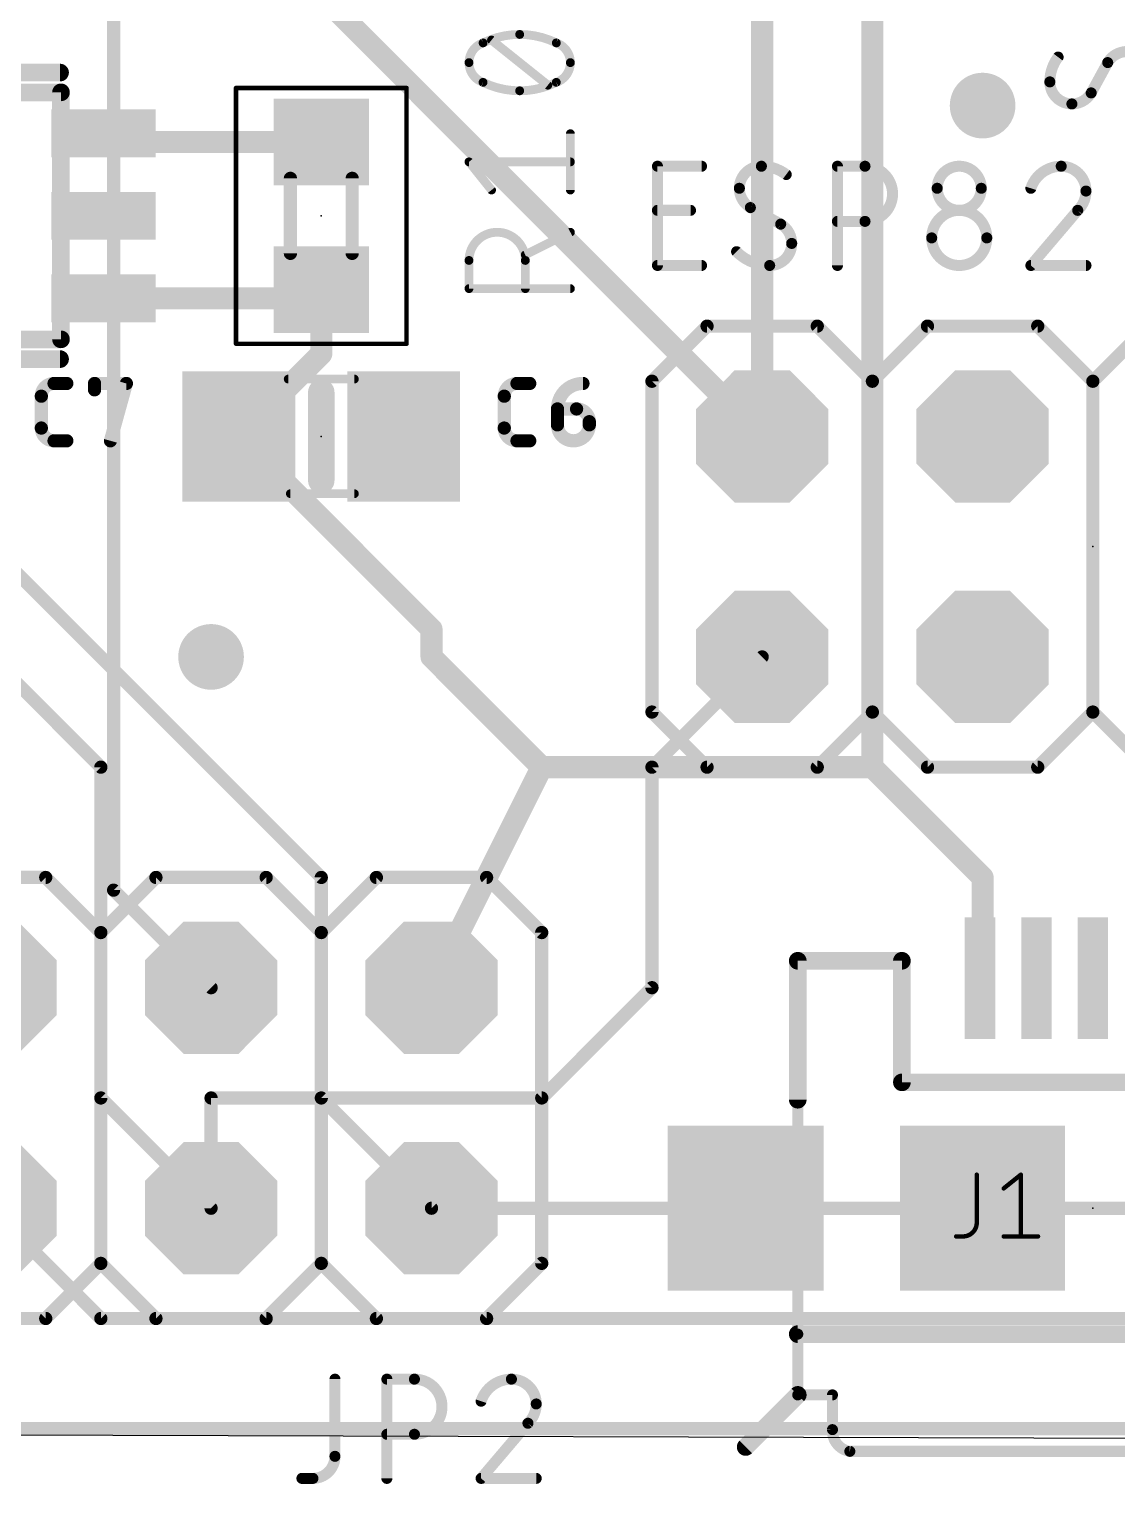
# Model space of a CAD drawing. Extents: x -4.2 to 49.6, y -0.6 to 56.
# Drawn here: x 25.84 to 38.38, y -0.64 to 16.12 of the extents above; entities that cross this region are included whole.
import ezdxf

# ---------------------------------------------------------------- set-up
doc = ezdxf.new("R2010")
doc.units = 0
for name, color, linetype in [('1', 22, 'CONTINUOUS'), ('16', 175, 'CONTINUOUS'), ('17', 82, 'CONTINUOUS'), ('18', 82, 'CONTINUOUS'), ('20', 30, 'CONTINUOUS'), ('21', 253, 'CONTINUOUS'), ('23', 7, 'CONTINUOUS'), ('25', 253, 'CONTINUOUS'), ('39', 22, 'CONTINUOUS'), ('51', 253, 'CONTINUOUS')]:
    doc.layers.add(name, color=color, linetype=linetype)

# ---------------------------------------------------------------- blocks, each defined once
blk = doc.blocks.new('RECT')
blk.add_solid([(-0.5, -0.5), (0.5, -0.5), (-0.5, 0.5), (0.5, 0.5)])
blk = doc.blocks.new('OCTAGONP')
at = {"const_width": 0.5}
blk.add_lwpolyline([(-0.25, -0.1036), (-0.25, 0.1036), (-0.1036, 0.25), (0.1036, 0.25), (0.25, 0.1036), (0.25, -0.1036), (0.1036, -0.25), (-0.1036, -0.25), (-0.25, -0.1036), (-0.25, 0.1036)], dxfattribs=at)
blk = doc.blocks.new('ROUNDV')
at = {"const_width": 0.5}
blk.add_lwpolyline([(0, -0.25, 1), (0, 0.25, 1), (0, -0.25)], format="xyb", dxfattribs=at)

msp = doc.modelspace()

# ---------------------------------------------------------------- linework, layer by layer
at = {"layer": '1'}
for points, const_width in [([(35.56, 19.05), (35.56, 7.62)], 0.254), ([(34.29, 11.43), (29.21, 16.51)], 0.254), ([(26.7001, 14.92), (26.8001, 14.82)], 0.254), ([(26.8001, 14.82), (29.21, 14.82)], 0.254), ([(29.21, 13.12), (29.11, 13.02)], 0.254), ([(29.21, 12.38), (29.21, 13.12)], 0.254), ([(29.11, 13.02), (26.7001, 13.02)], 0.254), ([(28.26, 11.43), (29.21, 12.38)], 0.254), ([(28.26, 11.43), (30.48, 9.21)], 0.254), ([(29.21, 6.35), (25.4, 10.16)], 0.1524), ([(26.67, 7.62), (24.4348, 9.8552)], 0.1524), ([(30.48, 9.21), (30.48, 8.89)], 0.254), ([(30.48, 8.89), (31.75, 7.62)], 0.254), ([(31.75, 7.62), (30.48, 5.08)], 0.254), ([(31.75, 7.62), (35.56, 7.62)], 0.254), ([(35.56, 7.62), (36.83, 6.35)], 0.254), ([(26.67, 3.81), (26.67, 7.62)], 0.1524), ([(29.21, 3.81), (29.21, 6.35)], 0.1524), ([(36.83, 5.22), (36.83, 6.35)], 0.254), ([(36.8, 5.19), (36.83, 5.22)], 0.254), ([(27.94, 2.54), (26.67, 3.81)], 0.1524), ([(30.48, 2.54), (29.21, 3.81)], 0.1524), ([(25.4, 2.54), (26.67, 1.27)], 0.1524), ([(26.67, 1.27), (43.18, 1.27)], 0.1524), ([(0, 0), (46.99, 0)], 0.1524)]:
    msp.add_lwpolyline(points, dxfattribs=dict(at, const_width=const_width))
for points, const_width in [([(26.745, 14.9649, 1), (26.6552, 14.8751)], 0.127), ([(26.8001, 14.8835, 1), (26.8001, 14.7565)], 0.127), ([(26.7552, 14.7751, 1), (26.845, 14.8649)], 0.127), ([(29.21, 14.7565, 1), (29.21, 14.8835)], 0.127), ([(29.2735, 13.12, 1), (29.1465, 13.12)], 0.127), ([(29.2549, 13.0751, 1), (29.1651, 13.1649)], 0.127), ([(26.7001, 13.0835, 1), (26.7001, 12.9565)], 0.127), ([(29.0651, 13.0649, 1), (29.1549, 12.9751)], 0.127), ([(29.11, 12.9565, 1), (29.11, 13.0835)], 0.127), ([(29.1465, 12.38, 1), (29.2735, 12.38)], 0.127), ([(29.2549, 12.3351, 1), (29.1651, 12.4249)], 0.127), ([(28.3049, 11.4749, 1), (28.2151, 11.3851)], 0.127), ([(28.2151, 11.4749, 1), (28.3049, 11.3851)], 0.127), ([(34.2451, 11.3851, 1), (34.3349, 11.4749)], 0.127), ([(30.5435, 9.21, 1), (30.4165, 9.21)], 0.127), ([(30.4351, 9.1651, 1), (30.5249, 9.2549)], 0.127), ([(30.5249, 8.9349, 1), (30.4351, 8.8451)], 0.127), ([(30.4165, 8.89, 1), (30.5435, 8.89)], 0.127), ([(31.75, 7.6835, 1), (31.75, 7.5565)], 0.127), ([(31.8068, 7.5916, 1), (31.6932, 7.6484)], 0.127), ([(31.7051, 7.5751, 1), (31.7949, 7.6649)], 0.127), ([(35.6049, 7.6649, 1), (35.5151, 7.5751)], 0.127), ([(35.56, 7.5565, 1), (35.56, 7.6835)], 0.127), ([(26.7081, 7.62, 1), (26.6319, 7.62)], 0.0762), ([(26.6431, 7.5931, 1), (26.6969, 7.6469)], 0.0762), ([(35.4965, 7.62, 1), (35.6235, 7.62)], 0.127), ([(29.2481, 6.35, 1), (29.1719, 6.35)], 0.0762), ([(29.1831, 6.3231, 1), (29.2369, 6.3769)], 0.0762), ([(36.8935, 6.35, 1), (36.7665, 6.35)], 0.127), ([(36.7851, 6.3051, 1), (36.8749, 6.3949)], 0.127), ([(36.7551, 5.2349, 1), (36.8449, 5.1451)], 0.127), ([(36.7665, 5.22, 1), (36.8935, 5.22)], 0.127), ([(36.8749, 5.1751, 1), (36.7851, 5.2649)], 0.127), ([(30.4232, 5.1084, 1), (30.5368, 5.0516)], 0.127), ([(26.6969, 3.8369, 1), (26.6431, 3.7831)], 0.0762), ([(29.2369, 3.8369, 1), (29.1831, 3.7831)], 0.0762), ([(26.6319, 3.81, 1), (26.7081, 3.81)], 0.0762), ([(29.1719, 3.81, 1), (29.2481, 3.81)], 0.0762), ([(27.9131, 2.5131, 1), (27.9669, 2.5669)], 0.0762), ([(30.4531, 2.5131, 1), (30.5069, 2.5669)], 0.0762), ([(26.67, 1.3081, 1), (26.67, 1.2319)], 0.0762), ([(26.6431, 1.2431, 1), (26.6969, 1.2969)], 0.0762)]:
    msp.add_lwpolyline(points, format="xyb", dxfattribs=dict(at, const_width=const_width))
at = {"layer": '16'}
for points, const_width in [([(26.8165, 6.2035), (26.8165, 21.4435)], 0.1524), ([(34.29, 18.63), (34.29, 11.43)], 0.254), ([(34.29, 8.89), (33.02, 7.62)], 0.1524), ([(33.02, 7.62), (33.02, 5.08)], 0.1524), ([(27.94, 5.08), (26.8165, 6.2035)], 0.1524), ([(33.02, 5.08), (31.75, 3.81)], 0.1524), ([(31.75, 3.81), (27.94, 3.81)], 0.1524), ([(27.94, 3.81), (27.94, 2.54)], 0.1524), ([(41.91, 2.54), (30.48, 2.54)], 0.1524), ([(49.53, 0), (0, 0)], 0.1524)]:
    msp.add_lwpolyline(points, dxfattribs=dict(at, const_width=const_width))
for points, const_width in [([(34.2265, 11.43, 1), (34.3535, 11.43)], 0.127), ([(34.3169, 8.8631, 1), (34.2631, 8.9169)], 0.0762), ([(33.0581, 7.62, 1), (32.9819, 7.62)], 0.0762), ([(32.9931, 7.6469, 1), (33.0469, 7.5931)], 0.0762), ([(26.7784, 6.2035, 1), (26.8546, 6.2035)], 0.0762), ([(26.8434, 6.2304, 1), (26.7896, 6.1766)], 0.0762), ([(27.9131, 5.0531, 1), (27.9669, 5.1069)], 0.0762), ([(32.9819, 5.08, 1), (33.0581, 5.08)], 0.0762), ([(33.0469, 5.0531, 1), (32.9931, 5.1069)], 0.0762), ([(27.94, 3.8481, 1), (27.94, 3.7719)], 0.0762), ([(27.9781, 3.81, 1), (27.9019, 3.81)], 0.0762), ([(31.7231, 3.8369, 1), (31.7769, 3.7831)], 0.0762), ([(31.75, 3.7719, 1), (31.75, 3.8481)], 0.0762), ([(27.9019, 2.54, 1), (27.9781, 2.54)], 0.0762), ([(30.48, 2.5781, 1), (30.48, 2.5019)], 0.0762)]:
    msp.add_lwpolyline(points, format="xyb", dxfattribs=dict(at, const_width=const_width))
at = {"layer": '20'}
msp.add_line((0, 0), (45.644, -0.127), dxfattribs=at)
at = {"layer": '21'}
for points, const_width in [([(24.6, 15.62), (26.2, 15.62)], 0.2032), ([(33.02, 12.065), (33.655, 12.7)], 0.1524), ([(33.655, 12.7), (34.925, 12.7)], 0.1524), ([(34.925, 12.7), (35.56, 12.065)], 0.1524), ([(35.56, 12.065), (36.195, 12.7)], 0.1524), ([(36.195, 12.7), (37.465, 12.7)], 0.1524), ([(37.465, 12.7), (38.1, 12.065)], 0.1524), ([(38.1, 12.065), (38.735, 12.7)], 0.1524), ([(24.6, 12.32), (26.2, 12.32)], 0.2032), ([(29.21, 11.938), (29.21, 10.922)], 0.3048), ([(33.02, 8.255), (33.02, 12.065)], 0.1524), ([(35.56, 12.065), (35.56, 8.255)], 0.1524), ([(38.1, 12.065), (38.1, 8.255)], 0.1524), ([(33.02, 8.255), (33.655, 7.62)], 0.1524), ([(34.925, 7.62), (35.56, 8.255)], 0.1524), ([(35.56, 8.255), (36.195, 7.62)], 0.1524), ([(37.465, 7.62), (38.1, 8.255)], 0.1524), ([(38.1, 8.255), (38.735, 7.62)], 0.1524), ([(33.655, 7.62), (34.925, 7.62)], 0.1524), ([(36.195, 7.62), (37.465, 7.62)], 0.1524), ([(26.035, 6.35), (24.765, 6.35)], 0.1524), ([(26.67, 5.715), (26.035, 6.35)], 0.1524), ([(27.305, 6.35), (26.67, 5.715)], 0.1524), ([(28.575, 6.35), (27.305, 6.35)], 0.1524), ([(29.21, 5.715), (28.575, 6.35)], 0.1524), ([(29.845, 6.35), (29.21, 5.715)], 0.1524), ([(31.115, 6.35), (29.845, 6.35)], 0.1524), ([(31.75, 5.715), (31.115, 6.35)], 0.1524), ([(26.67, 1.905), (26.67, 5.715)], 0.1524), ([(29.21, 1.905), (29.21, 5.715)], 0.1524), ([(31.75, 5.715), (31.75, 1.905)], 0.1524), ([(34.7, 3.79), (34.7, 5.39)], 0.2032), ([(34.7, 5.39), (35.9, 5.39)], 0.2032), ([(35.9, 5.39), (35.9, 3.99)], 0.2032), ([(35.9, 3.99), (40.3, 3.99)], 0.2032), ([(26.67, 1.905), (26.035, 1.27)], 0.1524), ([(27.305, 1.27), (26.67, 1.905)], 0.1524), ([(29.21, 1.905), (28.575, 1.27)], 0.1524), ([(29.845, 1.27), (29.21, 1.905)], 0.1524), ([(31.75, 1.905), (31.115, 1.27)], 0.1524), ([(26.035, 1.27), (24.765, 1.27)], 0.1524), ([(28.575, 1.27), (27.305, 1.27)], 0.1524), ([(31.115, 1.27), (29.845, 1.27)], 0.1524), ([(34.7, 1.09), (41.5, 1.09)], 0.2032)]:
    msp.add_lwpolyline(points, dxfattribs=dict(at, const_width=const_width))
for points, const_width in [([(26.2, 15.5692, 1), (26.2, 15.6708)], 0.1016), ([(33.655, 12.7381, 1), (33.655, 12.6619)], 0.0762), ([(33.6819, 12.6731, 1), (33.6281, 12.7269)], 0.0762), ([(34.9519, 12.7269, 1), (34.8981, 12.6731)], 0.0762), ([(34.925, 12.6619, 1), (34.925, 12.7381)], 0.0762), ([(36.195, 12.7381, 1), (36.195, 12.6619)], 0.0762), ([(36.2219, 12.6731, 1), (36.1681, 12.7269)], 0.0762), ([(37.4919, 12.7269, 1), (37.4381, 12.6731)], 0.0762), ([(37.465, 12.6619, 1), (37.465, 12.7381)], 0.0762), ([(26.2, 12.2692, 1), (26.2, 12.3708)], 0.1016), ([(29.2862, 11.938, 1), (29.1338, 11.938)], 0.1524), ([(33.0581, 12.065, 1), (32.9819, 12.065)], 0.0762), ([(32.9931, 12.0919, 1), (33.0469, 12.0381)], 0.0762), ([(35.5981, 12.065, 1), (35.5219, 12.065)], 0.0762), ([(35.5331, 12.0919, 1), (35.5869, 12.0381)], 0.0762), ([(35.5331, 12.0381, 1), (35.5869, 12.0919)], 0.0762), ([(38.1381, 12.065, 1), (38.0619, 12.065)], 0.0762), ([(38.0731, 12.0919, 1), (38.1269, 12.0381)], 0.0762), ([(38.0731, 12.0381, 1), (38.1269, 12.0919)], 0.0762), ([(29.1338, 10.922, 1), (29.2862, 10.922)], 0.1524), ([(32.9819, 8.255, 1), (33.0581, 8.255)], 0.0762), ([(33.0469, 8.2819, 1), (32.9931, 8.2281)], 0.0762), ([(35.5219, 8.255, 1), (35.5981, 8.255)], 0.0762), ([(35.5869, 8.2819, 1), (35.5331, 8.2281)], 0.0762), ([(35.5869, 8.2281, 1), (35.5331, 8.2819)], 0.0762), ([(38.0619, 8.255, 1), (38.1381, 8.255)], 0.0762), ([(38.1269, 8.2819, 1), (38.0731, 8.2281)], 0.0762), ([(38.1269, 8.2281, 1), (38.0731, 8.2819)], 0.0762), ([(33.655, 7.6581, 1), (33.655, 7.5819)], 0.0762), ([(33.6281, 7.5931, 1), (33.6819, 7.6469)], 0.0762), ([(34.8981, 7.6469, 1), (34.9519, 7.5931)], 0.0762), ([(34.925, 7.5819, 1), (34.925, 7.6581)], 0.0762), ([(36.195, 7.6581, 1), (36.195, 7.5819)], 0.0762), ([(36.1681, 7.5931, 1), (36.2219, 7.6469)], 0.0762), ([(37.4381, 7.6469, 1), (37.4919, 7.5931)], 0.0762), ([(37.465, 7.5819, 1), (37.465, 7.6581)], 0.0762), ([(26.0619, 6.3769, 1), (26.0081, 6.3231)], 0.0762), ([(26.035, 6.3119, 1), (26.035, 6.3881)], 0.0762), ([(27.305, 6.3881, 1), (27.305, 6.3119)], 0.0762), ([(27.3319, 6.3231, 1), (27.2781, 6.3769)], 0.0762), ([(28.6019, 6.3769, 1), (28.5481, 6.3231)], 0.0762), ([(28.575, 6.3119, 1), (28.575, 6.3881)], 0.0762), ([(29.845, 6.3881, 1), (29.845, 6.3119)], 0.0762), ([(29.8719, 6.3231, 1), (29.8181, 6.3769)], 0.0762), ([(31.1419, 6.3769, 1), (31.0881, 6.3231)], 0.0762), ([(31.115, 6.3119, 1), (31.115, 6.3881)], 0.0762), ([(26.7081, 5.715, 1), (26.6319, 5.715)], 0.0762), ([(26.6431, 5.7419, 1), (26.6969, 5.6881)], 0.0762), ([(26.6431, 5.6881, 1), (26.6969, 5.7419)], 0.0762), ([(29.2481, 5.715, 1), (29.1719, 5.715)], 0.0762), ([(29.1831, 5.7419, 1), (29.2369, 5.6881)], 0.0762), ([(29.1831, 5.6881, 1), (29.2369, 5.7419)], 0.0762), ([(31.7881, 5.715, 1), (31.7119, 5.715)], 0.0762), ([(31.7231, 5.6881, 1), (31.7769, 5.7419)], 0.0762), ([(34.7508, 5.39, 1), (34.6492, 5.39)], 0.1016), ([(34.7, 5.4408, 1), (34.7, 5.3392)], 0.1016), ([(35.9508, 5.39, 1), (35.8492, 5.39)], 0.1016), ([(35.9, 5.3392, 1), (35.9, 5.4408)], 0.1016), ([(35.9, 4.0408, 1), (35.9, 3.9392)], 0.1016), ([(35.8492, 3.99, 1), (35.9508, 3.99)], 0.1016), ([(34.6492, 3.79, 1), (34.7508, 3.79)], 0.1016), ([(26.6319, 1.905, 1), (26.7081, 1.905)], 0.0762), ([(26.6969, 1.9319, 1), (26.6431, 1.8781)], 0.0762), ([(26.6969, 1.8781, 1), (26.6431, 1.9319)], 0.0762), ([(29.1719, 1.905, 1), (29.2481, 1.905)], 0.0762), ([(29.2369, 1.9319, 1), (29.1831, 1.8781)], 0.0762), ([(29.2369, 1.8781, 1), (29.1831, 1.9319)], 0.0762), ([(31.7119, 1.905, 1), (31.7881, 1.905)], 0.0762), ([(31.7769, 1.8781, 1), (31.7231, 1.9319)], 0.0762), ([(26.035, 1.2319, 1), (26.035, 1.3081)], 0.0762), ([(27.305, 1.3081, 1), (27.305, 1.2319)], 0.0762), ([(28.575, 1.2319, 1), (28.575, 1.3081)], 0.0762), ([(29.845, 1.3081, 1), (29.845, 1.2319)], 0.0762), ([(31.115, 1.2319, 1), (31.115, 1.3081)], 0.0762), ([(26.0081, 1.2969, 1), (26.0619, 1.2431)], 0.0762), ([(27.2781, 1.2431, 1), (27.3319, 1.2969)], 0.0762), ([(28.5481, 1.2969, 1), (28.6019, 1.2431)], 0.0762), ([(29.8181, 1.2431, 1), (29.8719, 1.2969)], 0.0762), ([(31.0881, 1.2969, 1), (31.1419, 1.2431)], 0.0762), ([(34.7, 1.1408, 1), (34.7, 1.0392)], 0.1016)]:
    msp.add_lwpolyline(points, format="xyb", dxfattribs=dict(at, const_width=const_width))
at = {"layer": '23'}
for p in [(29.21, 13.97), (29.21, 11.43), (38.1, 10.16), (38.1, 2.54)]:
    msp.add_point(p, dxfattribs=at)
at = {"layer": '25'}
for points, const_width in [([(31.496, 16.0595, 0.1139), (31.0741, 15.9622)], 0.1016), ([(31.9179, 15.9622, 0.1139), (31.496, 16.0595)], 0.1016), ([(31.496, 16.0849, 1), (31.496, 16.0341)], 0.0508), ([(31.496, 16.0341, 1), (31.496, 16.0849)], 0.0508), ([(31.0741, 15.9622, 0.3205), (30.9118, 15.735)], 0.1016), ([(31.0629, 15.985, 1), (31.0852, 15.9393)], 0.0508), ([(31.0823, 15.9381, 1), (31.0658, 15.9862)], 0.0508), ([(31.1873, 16.0145, 1), (31.1556, 15.9748)], 0.0508), ([(32.0802, 15.735, 0.3205), (31.9179, 15.9622)], 0.1016), ([(31.9262, 15.9862, 1), (31.9097, 15.9381)], 0.0508), ([(31.9068, 15.9393, 1), (31.9291, 15.985)], 0.0508), ([(38.4937, 15.8623, 0.2656), (38.2715, 15.7353)], 0.127), ([(30.9118, 15.735, 0.3205), (31.0741, 15.5078)], 0.1016), ([(30.9372, 15.735, 1), (30.8864, 15.735)], 0.0508), ([(30.8864, 15.735, 1), (30.9372, 15.735)], 0.0508), ([(31.9179, 15.5078, 0.3205), (32.0802, 15.735)], 0.1016), ([(32.1056, 15.735, 1), (32.0548, 15.735)], 0.0508), ([(32.0548, 15.735, 1), (32.1056, 15.735)], 0.0508), ([(37.7, 15.7988, 0.1623), (37.6047, 15.5131)], 0.127), ([(37.7253, 15.7797, 1), (37.6746, 15.8179)], 0.0635), ([(38.2441, 15.7514, 1), (38.2988, 15.7192)], 0.0635), ([(38.2993, 15.7201, 1), (38.2436, 15.7505)], 0.0635), ([(31.0741, 15.5078, 0.1139), (31.496, 15.4104)], 0.1016), ([(31.0852, 15.5306, 1), (31.0629, 15.485)], 0.0508), ([(31.0658, 15.4838, 1), (31.0823, 15.5318)], 0.0508), ([(31.496, 15.4104, 0.1139), (31.9179, 15.5078)], 0.1016), ([(31.496, 15.4358, 1), (31.496, 15.385)], 0.0508), ([(31.496, 15.385, 1), (31.496, 15.4358)], 0.0508), ([(31.8047, 15.4555, 1), (31.8364, 15.4952)], 0.0508), ([(31.9097, 15.5318, 1), (31.9262, 15.4838)], 0.0508), ([(31.9291, 15.485, 1), (31.9068, 15.5306)], 0.0508), ([(37.6365, 15.5131, 1), (37.5729, 15.5131)], 0.0635), ([(37.5729, 15.513, 1), (37.6365, 15.5131)], 0.0635), ([(37.6047, 15.5131, 0.4142), (37.8587, 15.2591)], 0.127), ([(37.8587, 15.2591, 0.2656), (38.081, 15.3861)], 0.127), ([(38.0531, 15.4013, 1), (38.1088, 15.3708)], 0.0635), ([(38.1083, 15.3699, 1), (38.0536, 15.4022)], 0.0635), ([(37.8587, 15.2908, 1), (37.8587, 15.2273)], 0.0635), ([(37.8587, 15.2273, 1), (37.8587, 15.2908)], 0.0635), ([(32.1056, 14.9165, 1), (32.0548, 14.9165)], 0.0508), ([(30.9316, 14.6079, 1), (30.892, 14.5761)], 0.0508), ([(30.9118, 14.6174, 1), (30.9118, 14.5666)], 0.0508), ([(32.0802, 14.5666, 1), (32.0802, 14.6174)], 0.0508), ([(33.1153, 14.5415, 1), (33.0517, 14.5415)], 0.0635), ([(33.0835, 14.5733, 1), (33.0835, 14.5098)], 0.0635), ([(33.5915, 14.5098, 1), (33.5915, 14.5733)], 0.0635), ([(34.2811, 14.5415, 0.4142), (34.0271, 14.2875)], 0.127), ([(34.2811, 14.5733, 1), (34.2811, 14.5098)], 0.0635), ([(34.5669, 14.4463, 0.1623), (34.2811, 14.5415)], 0.127), ([(34.2811, 14.5098, 1), (34.2811, 14.5733)], 0.0635), ([(35.1574, 14.5733, 1), (35.1574, 14.5098)], 0.0635), ([(35.1892, 14.5415, 1), (35.1257, 14.5415)], 0.0635), ([(35.4749, 14.5733, 1), (35.4749, 14.5098)], 0.0635), ([(35.4749, 13.9065, 1), (35.4749, 14.5415)], 0.127), ([(35.4749, 14.5098, 1), (35.4749, 14.5733)], 0.0635), ([(36.8148, 14.2875, 1), (36.3068, 14.2875)], 0.127), ([(37.7355, 14.5415, 0.3252), (37.3863, 14.2875)], 0.127), ([(37.7355, 14.5733, 1), (37.7355, 14.5098)], 0.0635), ([(38.0213, 14.2558, 0.4142), (37.7355, 14.5415)], 0.127), ([(37.7355, 14.5098, 1), (37.7355, 14.5733)], 0.0635), ([(34.5478, 14.4209, 1), (34.5859, 14.4716)], 0.0635), ([(31.1516, 14.2516, 1), (31.1913, 14.2833)], 0.0508), ([(32.0548, 14.2674, 1), (32.1056, 14.2674)], 0.0508), ([(34.0271, 14.2875, 0.2656), (34.1541, 14.0653)], 0.127), ([(34.0589, 14.2875, 1), (33.9954, 14.2875)], 0.0635), ([(33.9954, 14.2875, 1), (34.0589, 14.2875)], 0.0635), ([(36.3385, 14.2875, 1), (36.275, 14.2875)], 0.0635), ([(36.275, 14.2875, 1), (36.3385, 14.2875)], 0.0635), ([(36.3068, 14.2875, 1), (36.8148, 14.2875)], 0.127), ([(36.8465, 14.2875, 1), (36.783, 14.2875)], 0.0635), ([(36.783, 14.2875, 1), (36.8465, 14.2875)], 0.0635), ([(37.3561, 14.2973, 1), (37.4165, 14.2777)], 0.0635), ([(37.926, 14.0335, 0.2053), (38.0213, 14.2558)], 0.127), ([(38.053, 14.2558, 1), (37.9895, 14.2557)], 0.0635), ([(37.9895, 14.2558, 1), (38.053, 14.2558)], 0.0635), ([(33.0835, 14.0653, 1), (33.0835, 14.0017)], 0.0635), ([(33.4645, 14.0017, 1), (33.4645, 14.0653)], 0.0635), ([(34.1693, 14.0931, 1), (34.1389, 14.0374)], 0.0635), ([(34.138, 14.0379, 1), (34.1702, 14.0926)], 0.0635), ([(36.8783, 13.716, 1), (36.2433, 13.716)], 0.127), ([(37.9041, 14.0565, 1), (37.9479, 14.0105)], 0.0635), ([(37.9502, 14.0129, 1), (37.9018, 14.0541)], 0.0635), ([(34.5195, 13.9021, 1), (34.4872, 13.8474)], 0.0635), ([(34.6304, 13.6525, 0.2656), (34.5034, 13.8748)], 0.127), ([(34.4882, 13.8469, 1), (34.5186, 13.9026)], 0.0635), ([(35.1574, 13.9383, 1), (35.1574, 13.8748)], 0.0635), ([(35.4749, 13.9383, 1), (35.4749, 13.8748)], 0.0635), ([(35.4749, 13.8748, 1), (35.4749, 13.9383)], 0.0635), ([(31.5609, 13.4564, 1), (30.9118, 13.4564)], 0.1016), ([(32.0916, 13.7582, 1), (32.0688, 13.8036)], 0.0508), ([(36.275, 13.716, 1), (36.2115, 13.716)], 0.0635), ([(36.2115, 13.716, 1), (36.275, 13.716)], 0.0635), ([(36.2433, 13.716, 1), (36.8783, 13.716)], 0.127), ([(36.91, 13.716, 1), (36.8465, 13.716)], 0.0635), ([(36.8465, 13.716, 1), (36.91, 13.716)], 0.0635), ([(33.9954, 13.5572, 0.2), (34.3764, 13.3985)], 0.127), ([(34.0179, 13.5796, 1), (33.9728, 13.5349)], 0.0635), ([(34.3764, 13.3985, 0.4142), (34.6304, 13.6525)], 0.127), ([(34.6621, 13.6525, 1), (34.5986, 13.6525)], 0.0635), ([(34.5986, 13.6525, 1), (34.6621, 13.6525)], 0.0635), ([(30.9372, 13.4564, 1), (30.8864, 13.4564)], 0.0508), ([(30.8864, 13.4564, 1), (30.9372, 13.4564)], 0.0508), ([(31.5496, 13.544, 1), (31.5723, 13.4985)], 0.0508), ([(31.5863, 13.4564, 1), (31.5355, 13.4564)], 0.0508), ([(31.5355, 13.4564, 1), (31.5863, 13.4564)], 0.0508), ([(33.0835, 13.4303, 1), (33.0835, 13.3667)], 0.0635), ([(33.0517, 13.3985, 1), (33.1153, 13.3985)], 0.0635), ([(33.5915, 13.3667, 1), (33.5915, 13.4303)], 0.0635), ([(34.3764, 13.4303, 1), (34.3764, 13.3667)], 0.0635), ([(34.3764, 13.3667, 1), (34.3764, 13.4303)], 0.0635), ([(35.1257, 13.3985, 1), (35.1892, 13.3985)], 0.0635), ([(37.3863, 13.4303, 1), (37.3863, 13.3667)], 0.0635), ([(37.3621, 13.4191, 1), (37.4105, 13.3779)], 0.0635), ([(38.0213, 13.3667, 1), (38.0213, 13.4303)], 0.0635), ([(30.9118, 13.1572, 1), (30.9118, 13.1064)], 0.0508), ([(30.8864, 13.1318, 1), (30.9372, 13.1318)], 0.0508), ([(31.5355, 13.1318, 1), (31.5863, 13.1318)], 0.0508), ([(32.0802, 13.1064, 1), (32.0802, 13.1572)], 0.0508), ([(26.131, 12.0396, 0.4142), (25.9842, 11.8928)], 0.1524), ([(26.131, 12.0777, 1), (26.131, 12.0015)], 0.0762), ([(26.131, 12.0015, 1), (26.131, 12.0777)], 0.0762), ([(26.2777, 12.0015, 1), (26.2777, 12.0777)], 0.0762), ([(26.6355, 12.0396, 1), (26.5593, 12.0396)], 0.0762), ([(26.5974, 12.0777, 1), (26.5974, 12.0015)], 0.0762), ([(27.0009, 12.0294, 1), (26.9275, 12.0498)], 0.0762), ([(26.9642, 12.0015, 1), (26.9642, 12.0777)], 0.0762), ([(31.465, 12.0396, 0.4142), (31.3182, 11.8928)], 0.1524), ([(31.465, 12.0777, 1), (31.465, 12.0015)], 0.0762), ([(31.465, 12.0015, 1), (31.465, 12.0777)], 0.0762), ([(31.6117, 12.0015, 1), (31.6117, 12.0777)], 0.0762), ([(32.2249, 12.0396, 0.4142), (31.9314, 11.7461)], 0.1524), ([(32.2249, 12.0015, 1), (32.2249, 12.0777)], 0.0762), ([(26.0223, 11.8928, 1), (25.9461, 11.8928)], 0.0762), ([(25.9461, 11.8928, 1), (26.0223, 11.8928)], 0.0762), ([(26.5593, 11.9662, 1), (26.6355, 11.9662)], 0.0762), ([(31.3563, 11.8928, 1), (31.2801, 11.8928)], 0.0762), ([(31.2801, 11.8928, 1), (31.3563, 11.8928)], 0.0762), ([(31.9314, 11.7842, 1), (31.9314, 11.708)], 0.0762), ([(31.9695, 11.7461, 1), (31.8933, 11.7461)], 0.0762), ([(31.8933, 11.7461, 1), (31.9695, 11.7461)], 0.0762), ([(32.2982, 11.5993, 0.4142), (32.1515, 11.7461)], 0.1524), ([(32.1515, 11.7842, 1), (32.1515, 11.708)], 0.0762), ([(32.1515, 11.708, 1), (32.1515, 11.7842)], 0.0762), ([(25.9842, 11.526, 0.4142), (26.131, 11.3792)], 0.1524), ([(26.0223, 11.526, 1), (25.9461, 11.526)], 0.0762), ([(25.9461, 11.526, 1), (26.0223, 11.526)], 0.0762), ([(31.3182, 11.526, 0.4142), (31.465, 11.3792)], 0.1524), ([(31.3563, 11.526, 1), (31.2801, 11.526)], 0.0762), ([(31.2801, 11.526, 1), (31.3563, 11.526)], 0.0762), ([(31.9314, 11.5626, 1), (32.2982, 11.5626)], 0.1524), ([(31.9695, 11.5626, 1), (31.8933, 11.5626)], 0.0762), ([(31.8933, 11.5626, 1), (31.9695, 11.5626)], 0.0762), ([(32.3363, 11.5993, 1), (32.2601, 11.5993)], 0.0762), ([(32.3363, 11.5626, 1), (32.2601, 11.5626)], 0.0762), ([(32.2601, 11.5993, 1), (32.3363, 11.5993)], 0.0762), ([(32.2601, 11.5626, 1), (32.3363, 11.5626)], 0.0762), ([(26.131, 11.4173, 1), (26.131, 11.3411)], 0.0762), ([(26.131, 11.3411, 1), (26.131, 11.4173)], 0.0762), ([(26.2777, 11.3411, 1), (26.2777, 11.4173)], 0.0762), ([(26.7441, 11.3894, 1), (26.8175, 11.369)], 0.0762), ([(31.465, 11.4173, 1), (31.465, 11.3411)], 0.0762), ([(31.465, 11.3411, 1), (31.465, 11.4173)], 0.0762), ([(31.6117, 11.3411, 1), (31.6117, 11.4173)], 0.0762), ([(36.7752, 2.9266, 1), (36.7498, 2.9266)], 0.0254), ([(37.2837, 2.9266, 1), (37.2583, 2.9266)], 0.0254), ([(37.2789, 2.9167, 1), (37.2631, 2.9365)], 0.0254), ([(37.0655, 2.7785, 1), (37.0814, 2.7586)], 0.0254), ([(36.6044, 2.2154, 0.4142), (36.7625, 2.3734)], 0.0508), ([(36.7752, 2.3734, 1), (36.7498, 2.3734)], 0.0254), ([(36.7498, 2.3734, 1), (36.7752, 2.3734)], 0.0254), ([(36.5254, 2.2281, 1), (36.5254, 2.2027)], 0.0254), ([(36.6044, 2.2281, 1), (36.6044, 2.2027)], 0.0254), ([(36.6044, 2.2027, 1), (36.6044, 2.2281)], 0.0254), ([(37.0735, 2.2281, 1), (37.0735, 2.2027)], 0.0254), ([(37.2583, 2.2154, 1), (37.2837, 2.2154)], 0.0254), ([(37.4686, 2.2027, 1), (37.4686, 2.2281)], 0.0254), ([(29.3994, 0.5715, 1), (29.3359, 0.5715)], 0.0635), ([(29.9657, 0.6033, 1), (29.9657, 0.5397)], 0.0635), ([(29.9974, 0.5715, 1), (29.9339, 0.5715)], 0.0635), ([(30.2832, -0.0635, 1), (30.2832, 0.5715)], 0.127), ([(30.2832, 0.6033, 1), (30.2832, 0.5397)], 0.0635), ([(30.2832, 0.5397, 1), (30.2832, 0.6033)], 0.0635), ([(31.4008, 0.5715, 0.3252), (31.0515, 0.3175)], 0.127), ([(31.6865, 0.2858, 0.4142), (31.4008, 0.5715)], 0.127), ([(31.4008, 0.6033, 1), (31.4008, 0.5397)], 0.0635), ([(31.4007, 0.5397, 1), (31.4008, 0.6033)], 0.0635), ([(31.0213, 0.3273, 1), (31.0817, 0.3077)], 0.0635), ([(31.5913, 0.0635, 0.2053), (31.6865, 0.2858)], 0.127), ([(31.7182, 0.2858, 1), (31.6548, 0.2857)], 0.0635), ([(31.6548, 0.2858, 1), (31.7183, 0.2858)], 0.0635), ([(31.5694, 0.0865, 1), (31.6131, 0.0405)], 0.0635), ([(31.6154, 0.0429, 1), (31.5671, 0.0841)], 0.0635), ([(29.9657, -0.0318, 1), (29.9657, -0.0953)], 0.0635), ([(30.2832, -0.0318, 1), (30.2832, -0.0953)], 0.0635), ([(30.2832, -0.0953, 1), (30.2832, -0.0318)], 0.0635), ([(29.1136, -0.5715, 0.4142), (29.3676, -0.3175)], 0.127), ([(29.3994, -0.3175, 1), (29.3359, -0.3175)], 0.0635), ([(29.3359, -0.3175, 1), (29.3994, -0.3175)], 0.0635), ([(28.9866, -0.5397, 1), (28.9866, -0.6033)], 0.0635), ([(29.1136, -0.5397, 1), (29.1136, -0.6033)], 0.0635), ([(29.1136, -0.6033, 1), (29.1136, -0.5397)], 0.0635), ([(29.9339, -0.5715, 1), (29.9974, -0.5715)], 0.0635), ([(31.0515, -0.5397, 1), (31.0515, -0.6033)], 0.0635), ([(31.0273, -0.5509, 1), (31.0757, -0.5921)], 0.0635), ([(31.6865, -0.6033, 1), (31.6865, -0.5397)], 0.0635)]:
    msp.add_lwpolyline(points, format="xyb", dxfattribs=dict(at, const_width=const_width))
for points, const_width in [([(31.8206, 15.4753), (31.1714, 15.9946)], 0.1016), ([(38.2715, 15.7353), (38.081, 15.3861)], 0.127), ([(32.0802, 14.2674), (32.0802, 14.9165)], 0.1016), ([(31.1714, 14.2674), (30.9118, 14.592)], 0.1016), ([(30.9118, 14.592), (32.0802, 14.592)], 0.1016), ([(33.0835, 13.3985), (33.0835, 14.5415)], 0.127), ([(33.0835, 14.5415), (33.5915, 14.5415)], 0.127), ([(35.1574, 13.3985), (35.1574, 14.5415)], 0.127), ([(35.1574, 14.5415), (35.4749, 14.5415)], 0.127), ([(33.0835, 14.0335), (33.4645, 14.0335)], 0.127), ([(34.5034, 13.8748), (34.1541, 14.0653)], 0.127), ([(37.926, 14.0335), (37.3863, 13.3985)], 0.127), ([(35.4749, 13.9065), (35.1574, 13.9065)], 0.127), ([(32.0802, 13.7809), (31.5609, 13.5213)], 0.1016), ([(30.9118, 13.1318), (30.9118, 13.4564)], 0.1016), ([(31.5609, 13.4564), (31.5609, 13.1318)], 0.1016), ([(33.5915, 13.3985), (33.0835, 13.3985)], 0.127), ([(37.3863, 13.3985), (38.0213, 13.3985)], 0.127), ([(32.0802, 13.1318), (30.9118, 13.1318)], 0.1016), ([(26.131, 12.0396), (26.2777, 12.0396)], 0.1524), ([(26.5974, 11.9662), (26.5974, 12.0396)], 0.1524), ([(26.5974, 12.0396), (26.9642, 12.0396)], 0.1524), ([(26.9642, 12.0396), (26.7808, 11.3792)], 0.1524), ([(31.465, 12.0396), (31.6117, 12.0396)], 0.1524), ([(25.9842, 11.526), (25.9842, 11.8928)], 0.1524), ([(31.3182, 11.526), (31.3182, 11.8928)], 0.1524), ([(31.9314, 11.7461), (32.1515, 11.7461)], 0.1524), ([(31.9314, 11.5626), (31.9314, 11.7461)], 0.1524), ([(32.2982, 11.5993), (32.2982, 11.5626)], 0.1524), ([(26.2777, 11.3792), (26.131, 11.3792)], 0.1524), ([(31.6117, 11.3792), (31.465, 11.3792)], 0.1524), ([(36.7625, 2.9266), (36.7625, 2.3734)], 0.0508), ([(37.0735, 2.7686), (37.271, 2.9266)], 0.0508), ([(37.271, 2.9266), (37.271, 2.2154)], 0.0508), ([(36.6044, 2.2154), (36.5254, 2.2154)], 0.0508), ([(37.0735, 2.2154), (37.4686, 2.2154)], 0.0508), ([(29.3676, 0.5715), (29.3676, -0.3175)], 0.127), ([(29.9657, -0.5715), (29.9657, 0.5715)], 0.127), ([(29.9657, 0.5715), (30.2832, 0.5715)], 0.127), ([(30.2832, -0.0635), (29.9657, -0.0635)], 0.127), ([(31.5913, 0.0635), (31.0515, -0.5715)], 0.127), ([(29.1136, -0.5715), (28.9866, -0.5715)], 0.127), ([(31.0515, -0.5715), (31.6865, -0.5715)], 0.127)]:
    msp.add_lwpolyline(points, dxfattribs=dict(at, const_width=const_width))
at = {"layer": '39', "const_width": 0.0508}
for points in [[(28.227, 12.497), (28.227, 15.443)], [(28.227, 15.443), (30.193, 15.443)], [(30.193, 15.443), (30.193, 12.497)], [(30.193, 12.497), (28.227, 12.497)]]:
    msp.add_lwpolyline(points, dxfattribs=at)
at = {"layer": '39', "const_width": 0.0254}
for points in [[(28.2397, 15.443, 1), (28.2143, 15.443)], [(28.227, 15.4557, 1), (28.227, 15.4303)], [(30.2057, 15.443, 1), (30.1803, 15.443)], [(30.193, 15.4303, 1), (30.193, 15.4557)], [(28.227, 12.5097, 1), (28.227, 12.4843)], [(28.2143, 12.497, 1), (28.2397, 12.497)], [(30.1803, 12.497, 1), (30.2057, 12.497)], [(30.193, 12.4843, 1), (30.193, 12.5097)]]:
    msp.add_lwpolyline(points, format="xyb", dxfattribs=at)
at = {"layer": '51'}
for points, const_width in [([(24.5896, 15.3924), (26.2104, 15.3924)], 0.2032), ([(26.2104, 15.3924), (26.2104, 12.5476)], 0.2032), ([(28.854, 14.402), (28.854, 13.538)], 0.1524), ([(29.566, 13.538), (29.566, 14.402)], 0.1524), ([(26.2104, 12.5476), (24.5896, 12.5476)], 0.2032), ([(28.829, 12.09), (29.591, 12.09)], 0.1016), ([(28.854, 10.77), (29.591, 10.77)], 0.1016), ([(34.7, 1.09), (34.7, 5.39)], 0.127), ([(34.7, 5.39), (35.9, 5.39)], 0.127), ([(35.9, 3.99), (35.9, 5.39)], 0.127), ([(35.9, 3.99), (40.3, 3.99)], 0.127), ([(34.7, 0.39), (34.7, 1.09)], 0.127), ([(34.7, 1.09), (41.5, 1.09)], 0.127), ([(34.7, 0.39), (34.1, -0.21)], 0.2032), ([(34.7, 0.39), (35.1, 0.39)], 0.127), ([(35.1, 0.39), (35.1, -0.01)], 0.127), ([(35.3, -0.26), (40.85, -0.26)], 0.127)]:
    msp.add_lwpolyline(points, dxfattribs=dict(at, const_width=const_width))
for points, const_width in [([(26.2612, 15.3924, 1), (26.1596, 15.3924)], 0.1016), ([(26.2104, 15.3416, 1), (26.2104, 15.4432)], 0.1016), ([(28.8921, 14.402, 1), (28.8159, 14.402)], 0.0762), ([(29.6041, 14.402, 1), (29.5279, 14.402)], 0.0762), ([(28.8159, 13.538, 1), (28.8921, 13.538)], 0.0762), ([(29.5279, 13.538, 1), (29.6041, 13.538)], 0.0762), ([(26.1596, 12.5476, 1), (26.2612, 12.5476)], 0.1016), ([(26.2104, 12.4968, 1), (26.2104, 12.5984)], 0.1016), ([(28.829, 12.1154, 1), (28.829, 12.0646)], 0.0508), ([(29.591, 12.0646, 1), (29.591, 12.1154)], 0.0508), ([(28.854, 10.7954, 1), (28.854, 10.7446)], 0.0508), ([(29.591, 10.7446, 1), (29.591, 10.7954)], 0.0508), ([(34.7, 5.4218, 1), (34.7, 5.3583)], 0.0635), ([(34.7318, 5.39, 1), (34.6683, 5.39)], 0.0635), ([(35.9318, 5.39, 1), (35.8682, 5.39)], 0.0635), ([(35.9, 5.3583, 1), (35.9, 5.4218)], 0.0635), ([(35.8682, 3.99, 1), (35.9318, 3.99)], 0.0635), ([(35.9, 4.0217, 1), (35.9, 3.9583)], 0.0635), ([(34.7318, 1.09, 1), (34.6683, 1.09)], 0.0635), ([(34.7, 1.1218, 1), (34.7, 1.0583)], 0.0635), ([(34.6683, 1.09, 1), (34.7318, 1.09)], 0.0635), ([(34.7359, 0.3541, 1), (34.6641, 0.4259)], 0.1016), ([(34.7, 0.4218, 1), (34.7, 0.3583)], 0.0635), ([(34.6683, 0.39, 1), (34.7318, 0.39)], 0.0635), ([(35.1318, 0.39, 1), (35.0682, 0.39)], 0.0635), ([(35.1, 0.3583, 1), (35.1, 0.4218)], 0.0635), ([(35.1, -0.01, 0.3866), (35.3, -0.26)], 0.127), ([(35.0682, -0.01, 1), (35.1318, -0.01)], 0.0635), ([(35.1317, -0.012, 1), (35.0683, -0.008)], 0.0635), ([(34.0641, -0.1741, 1), (34.1359, -0.2459)], 0.1016), ([(35.3, -0.2283, 1), (35.3, -0.2918)], 0.0635), ([(35.295, -0.2914, 1), (35.305, -0.2286)], 0.0635)]:
    msp.add_lwpolyline(points, format="xyb", dxfattribs=dict(at, const_width=const_width))

# ---------------------------------------------------------------- block references
at = {"layer": '1', "yscale": 1.1, "rotation": 90}
for p in [(29.21, 14.82), (29.21, 13.12)]:
    msp.add_blockref('RECT', p, dxfattribs=at)
at = {"layer": '1', "rotation": 90}
for p, xscale, yscale in [((26.7001, 14.92), 0.55, 1.2), ((26.7001, 13.97), 0.55, 1.2), ((26.7001, 13.02), 0.55, 1.2), ((36.8, 5.19), 1.4, 0.35), ((37.45, 5.19), 1.4, 0.35), ((38.1, 5.19), 1.4, 0.35)]:
    msp.add_blockref('RECT', p, dxfattribs=dict(at, xscale=xscale, yscale=yscale))
at = {"layer": '1'}
for p, xscale, yscale in [((28.26, 11.43), 1.3, 1.5), ((30.16, 11.43), 1.3, 1.5), ((34.1, 2.54), 1.8, 1.9), ((36.83, 2.54), 1.9, 1.9)]:
    msp.add_blockref('RECT', p, dxfattribs=dict(at, xscale=xscale, yscale=yscale))
at = {"layer": '17', "xscale": 1.524, "yscale": 1.524}
for p in [(34.29, 11.43), (34.29, 11.43), (36.83, 11.43), (36.83, 11.43), (34.29, 8.89), (34.29, 8.89), (36.83, 8.89), (36.83, 8.89)]:
    msp.add_blockref('OCTAGONP', p, dxfattribs=at)
at = {"layer": '17', "xscale": 1.524, "yscale": 1.524, "rotation": 180}
for p in [(25.4, 5.08), (25.4, 5.08), (27.94, 5.08), (27.94, 5.08), (30.48, 5.08), (30.48, 5.08), (25.4, 2.54), (25.4, 2.54), (27.94, 2.54), (27.94, 2.54), (30.48, 2.54), (30.48, 2.54)]:
    msp.add_blockref('OCTAGONP', p, dxfattribs=at)
at = {"layer": '18', "xscale": 0.7564, "yscale": 0.7564}
for p in [(36.83, 15.24), (36.83, 15.24), (27.94, 8.89), (27.94, 8.89)]:
    msp.add_blockref('ROUNDV', p, dxfattribs=at)
at = {"layer": '51'}
for p, xscale, yscale, rotation in [((26.575, 14.92), 0.5, 0.65, 90), ((29.21, 14.605), 0.4064, 0.8636, 90), ((26.575, 13.97), 0.5, 0.65, 90), ((29.21, 13.335), 0.4064, 0.8636, 90), ((26.575, 13.02), 0.5, 0.65, 90), ((27.94, 5.08), 0.508, 0.508, 180), ((30.48, 5.08), 0.508, 0.508, 180), ((27.94, 2.54), 0.508, 0.508, 180), ((30.48, 2.54), 0.508, 0.508, 180)]:
    msp.add_blockref('RECT', p, dxfattribs=dict(at, xscale=xscale, yscale=yscale, rotation=rotation))
for p, xscale, yscale in [((28.4929, 11.4312), 0.7501, 1.4501), ((29.9407, 11.4312), 0.7501, 1.4501), ((34.29, 11.43), 0.508, 0.508), ((36.83, 11.43), 0.508, 0.508), ((34.29, 8.89), 0.508, 0.508), ((36.83, 8.89), 0.508, 0.508)]:
    msp.add_blockref('RECT', p, dxfattribs=dict(at, xscale=xscale, yscale=yscale))

doc.saveas('drawing.dxf')
